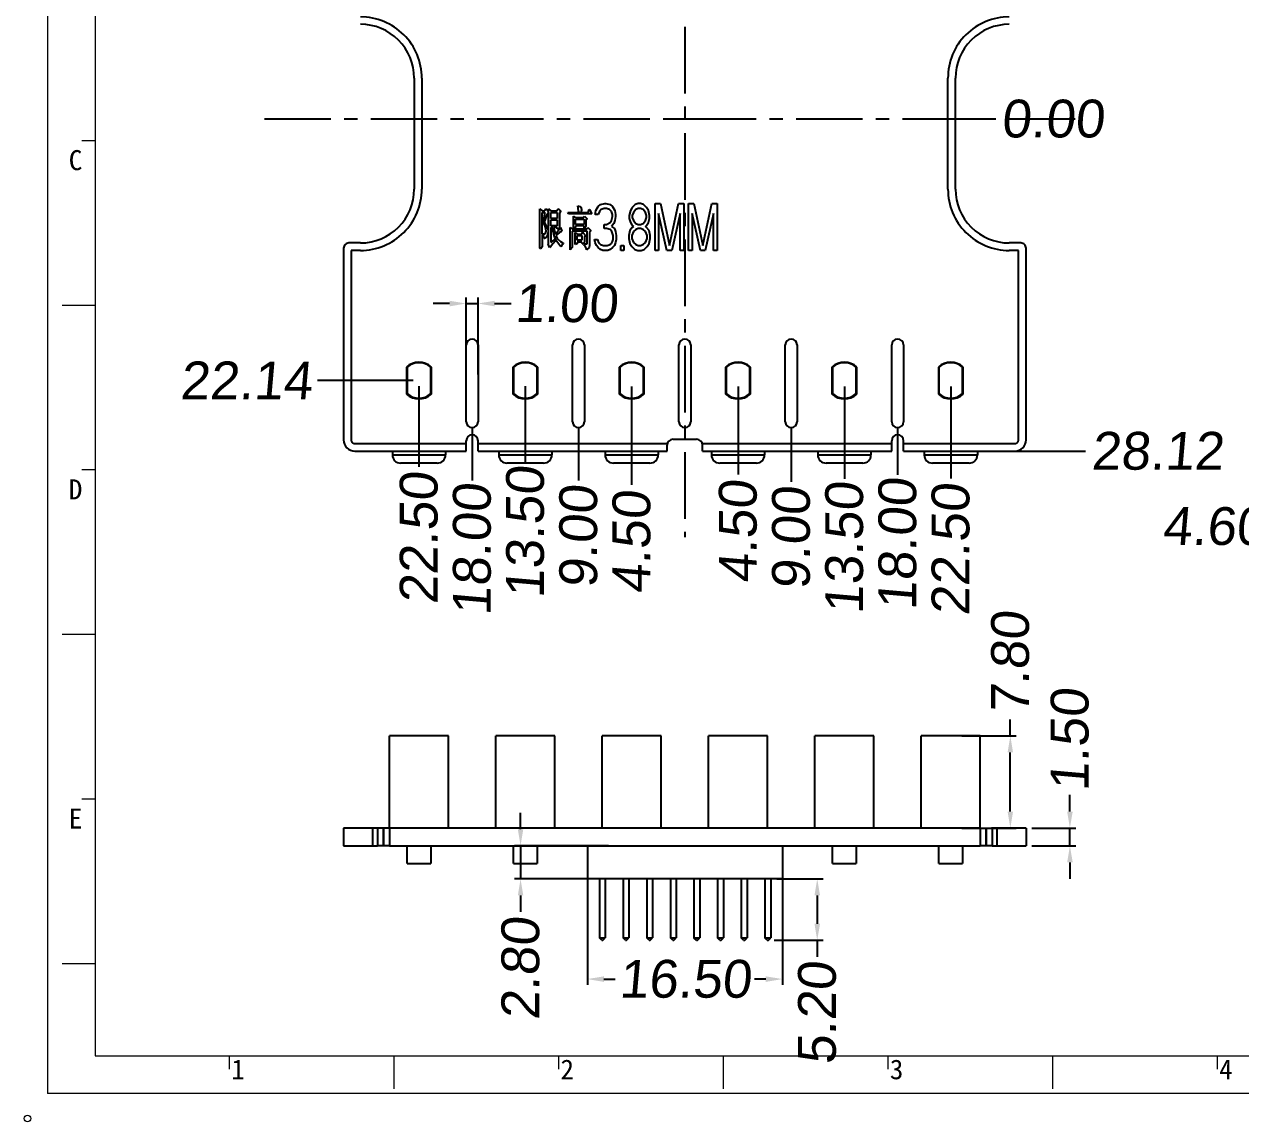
# Model space of a CAD drawing. Extents: x -144 to 4730, y -3845 to 502.
# Drawn here: x 939.2 to 1042.2, y -3283.6 to -3190.7 of the extents above; entities that cross this region are included whole.
import ezdxf

# ---------------------------------------------------------------- set-up
doc = ezdxf.new("R2010")
doc.units = 0
doc.header["$LTSCALE"] = 15
doc.header["$MEASUREMENT"] = 0
doc.linetypes.add('CENTER', pattern=[0.6, 0.375, -0.075, 0.075, -0.075])
doc.layers.get('0').update_dxf_attribs({"linetype": 'CONTINUOUS'})
doc.layers.get('Defpoints').update_dxf_attribs({"linetype": 'CONTINUOUS'})
doc.layers.add('轮廊线', color=7, linetype='CONTINUOUS', lineweight=13)
doc.styles.get("Standard").update_dxf_attribs({"font": 'txt', "width": 0.8})
doc.styles.add('标准', font='arial.ttf', dxfattribs={"oblique": 5})
doc.dimstyles.new('MSTD', dxfattribs={"dimtxt": 3.2, "dimasz": 1.4, "dimexe": 0.5, "dimexo": 0.5, "dimgap": 0.5, "dimtad": 0, "dimzin": 1, "dimdsep": 46, "dimtxsty": '标准', "dimcen": 0, "dimclrd": 5, "dimclre": 5, "dimclrt": 3, "dimadec": 1, "dimazin": 2, "dimtfac": 0.5, "dimtmove": 0, "dimatfit": 3, "dimfxl": 0, "dimlwd": -1, "dimarcsym": 0})

# ---------------------------------------------------------------- blocks, each defined once
blk = doc.blocks.new('A4h')
at = {"layer": '轮廊线', "color": 7, "lineweight": 13}
for p, q in [((-257.52, 175.72), (-257.52, 0)), ((-252.81, 172.01), (-252.81, 3.71)), ((-252.81, 94.09), (-254.11, 94.09)), ((-252.81, 77.83), (-256.06, 77.83)), ((-252.81, 61.58), (-254.11, 61.58)), ((-252.81, 45.32), (-256.06, 45.32)), ((-252.81, 29.06), (-254.11, 29.06)), ((-252.81, 12.8), (-256.06, 12.8)), ((-252.81, 3.71), (-4.81, 3.71)), ((-239.57, 3.71), (-239.57, 2.41)), ((-223.31, 3.71), (-223.31, 0.45)), ((-207.06, 3.71), (-207.06, 2.41)), ((-190.8, 3.71), (-190.8, 0.45)), ((-174.54, 3.71), (-174.54, 2.41)), ((-158.28, 3.71), (-158.28, 0.45)), ((-142.03, 3.71), (-142.03, 2.41)), ((0, 0), (-257.52, 0))]:
    blk.add_line(p, q, dxfattribs=at)
blk.add_circle((-259.47, -2.47), 0.325, dxfattribs=at)
at = {"layer": '轮廊线', "color": 7}
for s, height, p in [('C', 1.98, (-255.41, 91.19)), ('D', 1.98, (-255.41, 58.67)), ('E', 1.98, (-255.41, 26.16)), ('1', 1.95, (-239.36, 1.4)), ('2', 1.95, (-206.85, 1.4)), ('3', 1.95, (-174.33, 1.4)), ('4', 1.95, (-141.82, 1.4))]:
    blk.add_text(s, height=height, dxfattribs=at).set_placement(p)
blk = doc.blocks.new('*D8')
at = {"color": 5, "lineweight": -2}
blk.add_line((1016.67, -3198.71), (1021.45, -3198.71), dxfattribs=at)
at = {"layer": 'Defpoints', "color": 0}
for p in [(995.13, -3198.71), (1016.17, -3198.71), (1021.45, -3198.71)]:
    blk.add_point(p, dxfattribs=at)
at = {"color": 3, "insert": (1026.24, -3198.71), "char_height": 3.2, "attachment_point": 5, "style": '标准'}
blk.add_mtext('0.00', dxfattribs=at)
blk = doc.blocks.new('*D9')
at = {"color": 5, "lineweight": -2}
blk.add_line((995.13, -3170.09), (995.13, -3164.98), dxfattribs=at)
at = {"layer": 'Defpoints', "color": 0}
for p in [(995.13, -3164.98), (995.13, -3170.59), (995.13, -3198.71)]:
    blk.add_point(p, dxfattribs=at)
at = {"color": 3, "insert": (995.13, -3160.19), "char_height": 3.2, "attachment_point": 5, "rotation": 90, "style": '标准'}
blk.add_mtext('0.00', dxfattribs=at)
blk = doc.blocks.new('*D10')
at = {"color": 5, "lineweight": -2}
blk.add_line((1022.05, -3170.59), (1025.79, -3170.59), dxfattribs=at)
at = {"layer": 'Defpoints', "color": 0}
for p in [(1021.55, -3170.59), (1025.79, -3170.59), (995.13, -3198.71)]:
    blk.add_point(p, dxfattribs=at)
at = {"color": 3, "insert": (1031.85, -3170.59), "char_height": 3.2, "attachment_point": 5, "style": '标准'}
blk.add_mtext('28.12', dxfattribs=at)
blk = doc.blocks.new('*D11')
at = {"color": 5, "lineweight": -2}
blk.add_line((1022.05, -3226.83), (1029.03, -3226.83), dxfattribs=at)
at = {"layer": 'Defpoints', "color": 0}
for p in [(995.13, -3198.71), (1021.55, -3226.83), (1029.03, -3226.83)]:
    blk.add_point(p, dxfattribs=at)
at = {"color": 3, "insert": (1035.09, -3226.83), "char_height": 3.2, "attachment_point": 5, "style": '标准'}
blk.add_mtext('28.12', dxfattribs=at)
blk = doc.blocks.new('*D12')
at = {"color": 5, "lineweight": -2}
blk.add_line((1024, -3172.54), (1024, -3167.28), dxfattribs=at)
at = {"layer": 'Defpoints', "color": 0}
for p in [(1024, -3167.28), (1024, -3173.04), (995.13, -3198.71)]:
    blk.add_point(p, dxfattribs=at)
at = {"color": 3, "insert": (1024, -3161.21), "char_height": 3.2, "attachment_point": 5, "rotation": 90, "style": '标准'}
blk.add_mtext('28.87', dxfattribs=at)
blk = doc.blocks.new('*D13')
at = {"color": 5, "lineweight": -2}
blk.add_line((966.26, -3172.54), (966.26, -3167.45), dxfattribs=at)
at = {"layer": 'Defpoints', "color": 0}
for p in [(966.26, -3167.45), (966.26, -3173.04), (995.13, -3198.71)]:
    blk.add_point(p, dxfattribs=at)
at = {"color": 3, "insert": (966.26, -3161.38), "char_height": 3.2, "attachment_point": 5, "rotation": 90, "style": '标准'}
blk.add_mtext('28.87', dxfattribs=at)
blk = doc.blocks.new('*D14')
at = {"color": 5, "lineweight": -2}
blk.add_line((990.63, -3221.36), (990.63, -3229.7), dxfattribs=at)
at = {"layer": 'Defpoints', "color": 0}
for p in [(995.13, -3198.71), (990.63, -3220.86), (990.63, -3229.7)]:
    blk.add_point(p, dxfattribs=at)
at = {"color": 3, "insert": (990.63, -3234.56), "char_height": 3.2, "attachment_point": 5, "rotation": 90, "style": '标准'}
blk.add_mtext('4.50', dxfattribs=at)
blk = doc.blocks.new('*D15')
at = {"color": 5, "lineweight": -2}
blk.add_line((981.63, -3221.35), (981.63, -3227.85), dxfattribs=at)
at = {"layer": 'Defpoints', "color": 0}
for p in [(995.13, -3198.71), (981.63, -3220.85), (981.63, -3227.85)]:
    blk.add_point(p, dxfattribs=at)
at = {"color": 3, "insert": (981.63, -3233.73), "char_height": 3.2, "attachment_point": 5, "rotation": 90, "style": '标准'}
blk.add_mtext('13.50', dxfattribs=at)
blk = doc.blocks.new('*D16')
at = {"color": 5, "lineweight": -2}
blk.add_line((972.63, -3221.35), (972.63, -3228.16), dxfattribs=at)
at = {"layer": 'Defpoints', "color": 0}
for p in [(995.13, -3198.71), (972.63, -3220.85), (972.63, -3228.16)]:
    blk.add_point(p, dxfattribs=at)
at = {"color": 3, "insert": (972.63, -3234.23), "char_height": 3.2, "attachment_point": 5, "rotation": 90, "style": '标准'}
blk.add_mtext('22.50', dxfattribs=at)
blk = doc.blocks.new('*D17')
at = {"color": 5, "lineweight": -2}
blk.add_line((999.63, -3221.36), (999.63, -3228.81), dxfattribs=at)
at = {"layer": 'Defpoints', "color": 0}
for p in [(995.13, -3198.71), (999.63, -3220.86), (999.63, -3228.81)]:
    blk.add_point(p, dxfattribs=at)
at = {"color": 3, "insert": (999.63, -3233.67), "char_height": 3.2, "attachment_point": 5, "rotation": 90, "style": '标准'}
blk.add_mtext('4.50', dxfattribs=at)
blk = doc.blocks.new('*D18')
at = {"color": 5, "lineweight": -2}
blk.add_line((1008.63, -3221.36), (1008.63, -3229.18), dxfattribs=at)
at = {"layer": 'Defpoints', "color": 0}
for p in [(995.13, -3198.71), (1008.63, -3220.86), (1008.63, -3229.18)]:
    blk.add_point(p, dxfattribs=at)
at = {"color": 3, "insert": (1008.63, -3235.07), "char_height": 3.2, "attachment_point": 5, "rotation": 90, "style": '标准'}
blk.add_mtext('13.50', dxfattribs=at)
blk = doc.blocks.new('*D19')
at = {"color": 5, "lineweight": -2}
blk.add_line((1017.63, -3221.36), (1017.63, -3229.14), dxfattribs=at)
at = {"layer": 'Defpoints', "color": 0}
for p in [(995.13, -3198.71), (1017.63, -3220.86), (1017.63, -3229.14)]:
    blk.add_point(p, dxfattribs=at)
at = {"color": 3, "insert": (1017.63, -3235.2), "char_height": 3.2, "attachment_point": 5, "rotation": 90, "style": '标准'}
blk.add_mtext('22.50', dxfattribs=at)
blk = doc.blocks.new('*D20')
at = {"color": 5, "lineweight": -2}
blk.add_line((972.13, -3220.85), (964.05, -3220.85), dxfattribs=at)
at = {"layer": 'Defpoints', "color": 0}
for p in [(995.13, -3198.71), (964.05, -3220.85), (972.63, -3220.85)]:
    blk.add_point(p, dxfattribs=at)
at = {"color": 3, "insert": (957.99, -3220.85), "char_height": 3.2, "attachment_point": 5, "style": '标准'}
blk.add_mtext('22.14', dxfattribs=at)
blk = doc.blocks.new('*D21')
at = {"color": 5, "lineweight": -2}
for p, q in [((976.63, -3220.35), (976.63, -3213.84)), ((977.63, -3220.35), (977.63, -3213.84))]:
    blk.add_line(p, q, dxfattribs=at)
at = {"color": 5}
for p, q in [((975.23, -3214.34), (973.83, -3214.34)), ((976.63, -3214.34), (977.63, -3214.34)), ((979.03, -3214.34), (980.43, -3214.34))]:
    blk.add_line(p, q, dxfattribs=at)
for points in [[(975.23, -3214.11), (975.23, -3214.58), (976.63, -3214.34)], [(979.03, -3214.11), (979.03, -3214.58), (977.63, -3214.34)]]:
    blk.add_solid(points, dxfattribs=at)
at = {"layer": 'Defpoints', "color": 0}
for p in [(977.63, -3214.34), (976.63, -3220.85), (977.63, -3220.85)]:
    blk.add_point(p, dxfattribs=at)
at = {"color": 3, "insert": (985.07, -3214.34), "char_height": 3.2, "attachment_point": 5, "style": '标准'}
blk.add_mtext('1.00', dxfattribs=at)
blk = doc.blocks.new('*D22')
at = {"color": 5, "lineweight": -2}
blk.add_line((986.13, -3224.85), (986.13, -3229.31), dxfattribs=at)
at = {"layer": 'Defpoints', "color": 0}
for p in [(995.13, -3198.71), (986.13, -3224.35), (986.13, -3229.31)]:
    blk.add_point(p, dxfattribs=at)
at = {"color": 3, "insert": (986.13, -3234.1), "char_height": 3.2, "attachment_point": 5, "rotation": 90, "style": '标准'}
blk.add_mtext('9.00', dxfattribs=at)
blk = doc.blocks.new('*D23')
at = {"color": 5, "lineweight": -2}
blk.add_line((977.13, -3224.85), (977.13, -3229.31), dxfattribs=at)
at = {"layer": 'Defpoints', "color": 0}
for p in [(995.13, -3198.71), (977.13, -3224.35), (977.13, -3229.31)]:
    blk.add_point(p, dxfattribs=at)
at = {"color": 3, "insert": (977.13, -3235.2), "char_height": 3.2, "attachment_point": 5, "rotation": 90, "style": '标准'}
blk.add_mtext('18.00', dxfattribs=at)
blk = doc.blocks.new('*D24')
at = {"color": 5, "lineweight": -2}
blk.add_line((1004.13, -3224.85), (1004.13, -3229.43), dxfattribs=at)
at = {"layer": 'Defpoints', "color": 0}
for p in [(995.13, -3198.71), (1004.13, -3224.35), (1004.13, -3229.43)]:
    blk.add_point(p, dxfattribs=at)
at = {"color": 3, "insert": (1004.13, -3234.22), "char_height": 3.2, "attachment_point": 5, "rotation": 90, "style": '标准'}
blk.add_mtext('9.00', dxfattribs=at)
blk = doc.blocks.new('*D25')
at = {"color": 5, "lineweight": -2}
blk.add_line((1013.13, -3224.85), (1013.13, -3228.85), dxfattribs=at)
at = {"layer": 'Defpoints', "color": 0}
for p in [(995.13, -3198.71), (1013.13, -3224.35), (1013.13, -3228.85)]:
    blk.add_point(p, dxfattribs=at)
at = {"color": 3, "insert": (1013.13, -3234.73), "char_height": 3.2, "attachment_point": 5, "rotation": 90, "style": '标准'}
blk.add_mtext('18.00', dxfattribs=at)
blk = doc.blocks.new('*D26')
at = {"color": 5}
for p, q in [((1027.71, -3257.34), (1027.71, -3255.94)), ((1027.71, -3260.24), (1027.71, -3258.74)), ((1027.71, -3261.64), (1027.71, -3263.04))]:
    blk.add_line(p, q, dxfattribs=at)
at = {"color": 5, "lineweight": -2}
for p, q in [((1024.5, -3258.74), (1028.21, -3258.74)), ((1024.5, -3260.24), (1028.21, -3260.24))]:
    blk.add_line(p, q, dxfattribs=at)
at = {"color": 5}
for points in [[(1027.48, -3257.34), (1027.95, -3257.34), (1027.71, -3258.74)], [(1027.48, -3261.64), (1027.95, -3261.64), (1027.71, -3260.24)]]:
    blk.add_solid(points, dxfattribs=at)
at = {"layer": 'Defpoints', "color": 0}
for p in [(1024, -3258.74), (1027.71, -3258.74), (1024, -3260.24)]:
    blk.add_point(p, dxfattribs=at)
at = {"color": 3, "insert": (1027.71, -3251.3), "char_height": 3.2, "attachment_point": 5, "rotation": 90, "style": '标准'}
blk.add_mtext('1.50', dxfattribs=at)
blk = doc.blocks.new('*D27')
at = {"color": 5}
for p, q in [((1022.67, -3250.94), (1022.67, -3249.54)), ((1022.67, -3257.34), (1022.67, -3252.34))]:
    blk.add_line(p, q, dxfattribs=at)
at = {"color": 5, "lineweight": -2}
for p, q in [((1018.57, -3250.94), (1023.17, -3250.94)), ((1018.57, -3258.74), (1023.17, -3258.74))]:
    blk.add_line(p, q, dxfattribs=at)
at = {"color": 5}
for points in [[(1022.44, -3252.34), (1022.9, -3252.34), (1022.67, -3250.94)], [(1022.44, -3257.34), (1022.9, -3257.34), (1022.67, -3258.74)]]:
    blk.add_solid(points, dxfattribs=at)
at = {"layer": 'Defpoints', "color": 0}
for p in [(1018.07, -3250.94), (1022.67, -3250.94), (1018.07, -3258.74)]:
    blk.add_point(p, dxfattribs=at)
at = {"color": 3, "insert": (1022.67, -3244.76), "char_height": 3.2, "attachment_point": 5, "rotation": 90, "style": '标准'}
blk.add_mtext('7.80', dxfattribs=at)
blk = doc.blocks.new('*D28')
at = {"color": 5}
for p, q in [((981.23, -3258.84), (981.23, -3257.44)), ((981.23, -3260.24), (981.23, -3263.04)), ((981.23, -3264.44), (981.23, -3265.84))]:
    blk.add_line(p, q, dxfattribs=at)
at = {"color": 5, "lineweight": -2}
for p, q in [((988.66, -3260.24), (980.73, -3260.24)), ((988.66, -3263.04), (980.73, -3263.04))]:
    blk.add_line(p, q, dxfattribs=at)
at = {"color": 5}
for points in [[(981, -3258.84), (981.46, -3258.84), (981.23, -3260.24)], [(981, -3264.44), (981.46, -3264.44), (981.23, -3263.04)]]:
    blk.add_solid(points, dxfattribs=at)
at = {"layer": 'Defpoints', "color": 0}
for p in [(989.16, -3260.24), (981.23, -3263.04), (989.16, -3263.04)]:
    blk.add_point(p, dxfattribs=at)
at = {"color": 3, "insert": (981.23, -3270.66), "char_height": 3.2, "attachment_point": 5, "rotation": 90, "style": '标准'}
blk.add_mtext('2.80', dxfattribs=at)
blk = doc.blocks.new('*D29')
at = {"color": 5, "lineweight": -2}
for p, q in [((986.88, -3262.84), (986.88, -3272.02)), ((1003.38, -3262.84), (1003.38, -3272.02))]:
    blk.add_line(p, q, dxfattribs=at)
at = {"color": 5}
for p, q in [((988.28, -3271.52), (989.24, -3271.52)), ((1001.98, -3271.52), (1001.02, -3271.52))]:
    blk.add_line(p, q, dxfattribs=at)
for points in [[(988.28, -3271.29), (988.28, -3271.76), (986.88, -3271.52)], [(1001.98, -3271.29), (1001.98, -3271.76), (1003.38, -3271.52)]]:
    blk.add_solid(points, dxfattribs=at)
at = {"layer": 'Defpoints', "color": 0}
for p in [(986.88, -3262.34), (1003.38, -3262.34), (1003.38, -3271.52)]:
    blk.add_point(p, dxfattribs=at)
at = {"color": 3, "insert": (995.13, -3271.52), "char_height": 3.2, "attachment_point": 5, "style": '标准'}
blk.add_mtext('16.50', dxfattribs=at)
blk = doc.blocks.new('*D30')
at = {"color": 5, "lineweight": -2}
for p, q in [((1002.9, -3263.04), (1006.83, -3263.04)), ((1002.7, -3268.24), (1006.83, -3268.24))]:
    blk.add_line(p, q, dxfattribs=at)
at = {"color": 5}
for p, q in [((1006.33, -3264.44), (1006.33, -3266.84)), ((1006.33, -3268.24), (1006.33, -3269.64))]:
    blk.add_line(p, q, dxfattribs=at)
for points in [[(1006.1, -3264.44), (1006.57, -3264.44), (1006.33, -3263.04)], [(1006.1, -3266.84), (1006.57, -3266.84), (1006.33, -3268.24)]]:
    blk.add_solid(points, dxfattribs=at)
at = {"layer": 'Defpoints', "color": 0}
for p in [(1002.4, -3263.04), (1002.2, -3268.24), (1006.33, -3268.24)]:
    blk.add_point(p, dxfattribs=at)
at = {"color": 3, "insert": (1006.33, -3274.43), "char_height": 3.2, "attachment_point": 5, "rotation": 90, "style": '标准'}
blk.add_mtext('5.20', dxfattribs=at)
blk = doc.blocks.new('*D31')
at = {"color": 5, "lineweight": -2}
for p, q in [((1050.73, -3225.87), (1050.73, -3233.7)), ((1046.13, -3228.35), (1046.13, -3233.7))]:
    blk.add_line(p, q, dxfattribs=at)
at = {"color": 5}
for p, q in [((1046.13, -3233.2), (1044.73, -3233.2)), ((1049.33, -3233.2), (1047.53, -3233.2))]:
    blk.add_line(p, q, dxfattribs=at)
for points in [[(1047.53, -3232.96), (1047.53, -3233.43), (1046.13, -3233.2)], [(1049.33, -3232.96), (1049.33, -3233.43), (1050.73, -3233.2)]]:
    blk.add_solid(points, dxfattribs=at)
at = {"layer": 'Defpoints', "color": 0}
for p in [(1050.73, -3225.37), (1046.13, -3227.85), (1046.13, -3233.2)]:
    blk.add_point(p, dxfattribs=at)
at = {"color": 3, "insert": (1039.87, -3233.2), "char_height": 3.2, "attachment_point": 5, "style": '标准'}
blk.add_mtext('4.60', dxfattribs=at)

msp = doc.modelspace()

# ---------------------------------------------------------------- linework, layer by layer
at = {"color": 1, "linetype": 'CENTER'}
for p, q in [((995.13, -3163.929), (995.13, -3234.131)), ((959.55, -3198.713), (1028.156, -3198.713))]:
    msp.add_line(p, q, dxfattribs=at)
at = {"color": 7, "linetype": 'Continuous'}
for p, q in [((972.234, -3195.259), (972.234, -3204.667)), ((1018.027, -3204.667), (1018.027, -3195.259)), ((966.261, -3209.666), (966.261, -3225.884)), ((967.684, -3209.216), (966.711, -3209.216)), ((1023.55, -3209.216), (1022.576, -3209.216)), ((1024, -3225.884), (1024, -3209.666)), ((976.63, -3224.349), (976.63, -3217.849)), ((977.63, -3217.849), (977.63, -3224.349)), ((985.63, -3224.349), (985.63, -3217.849)), ((986.63, -3217.849), (986.63, -3224.349)), ((994.63, -3224.349), (994.63, -3217.849)), ((995.63, -3217.849), (995.63, -3224.349)), ((1003.63, -3224.349), (1003.63, -3217.849)), ((1004.63, -3217.849), (1004.63, -3224.349)), ((1012.63, -3224.349), (1012.63, -3217.849)), ((1013.63, -3217.849), (1013.63, -3224.349)), ((971.58, -3219.723), (971.58, -3222.003)), ((971.632, -3219.729), (971.632, -3221.969)), ((973.63, -3221.969), (973.63, -3219.729)), ((973.68, -3222.003), (973.68, -3219.723)), ((980.58, -3219.723), (980.58, -3222.003)), ((980.632, -3219.729), (980.632, -3221.969)), ((982.63, -3221.969), (982.63, -3219.729)), ((982.68, -3222.003), (982.68, -3219.723)), ((989.58, -3219.723), (989.58, -3222.003)), ((989.632, -3219.729), (989.632, -3221.969)), ((991.63, -3221.969), (991.63, -3219.729)), ((991.68, -3222.003), (991.68, -3219.723)), ((998.58, -3219.723), (998.58, -3222.003)), ((998.632, -3219.729), (998.632, -3221.969)), ((1000.63, -3221.969), (1000.63, -3219.729)), ((1000.68, -3222.003), (1000.68, -3219.723)), ((1007.58, -3219.723), (1007.58, -3222.003)), ((1007.632, -3219.729), (1007.632, -3221.969)), ((1009.63, -3221.969), (1009.63, -3219.729)), ((1009.68, -3222.003), (1009.68, -3219.723)), ((1016.58, -3219.723), (1016.58, -3222.003)), ((1016.632, -3219.729), (1016.632, -3221.969)), ((1018.63, -3221.969), (1018.63, -3219.729)), ((1018.68, -3222.003), (1018.68, -3219.723)), ((976.63, -3226.833), (976.63, -3225.95)), ((977.63, -3226.833), (977.63, -3225.95)), ((1012.63, -3226.833), (1012.63, -3225.95)), ((1013.63, -3226.833), (1013.63, -3225.95)), ((967.21, -3226.833), (976.63, -3226.833)), ((970.381, -3226.833), (970.381, -3227.149)), ((970.381, -3227.149), (974.881, -3227.149)), ((974.881, -3226.833), (974.881, -3227.149)), ((977.63, -3226.833), (993.629, -3226.833)), ((979.381, -3226.833), (979.381, -3227.149)), ((979.381, -3227.149), (983.881, -3227.149)), ((983.881, -3226.833), (983.881, -3227.149)), ((988.381, -3226.833), (988.381, -3227.149)), ((988.381, -3227.149), (992.881, -3227.149)), ((992.881, -3226.833), (992.881, -3227.149)), ((996.629, -3226.833), (1012.63, -3226.833)), ((997.381, -3226.833), (997.381, -3227.149)), ((997.381, -3227.149), (1001.881, -3227.149)), ((1001.881, -3226.833), (1001.881, -3227.149)), ((1006.381, -3226.833), (1006.381, -3227.149)), ((1006.381, -3227.149), (1010.881, -3227.149)), ((1010.881, -3226.833), (1010.881, -3227.149)), ((1013.63, -3226.833), (1023.05, -3226.833)), ((1015.381, -3226.833), (1015.381, -3227.149)), ((1015.381, -3227.149), (1019.881, -3227.149)), ((1019.881, -3226.833), (1019.881, -3227.149)), ((974.181, -3227.849), (971.081, -3227.849)), ((983.181, -3227.849), (980.081, -3227.849)), ((992.181, -3227.849), (989.081, -3227.849)), ((1001.181, -3227.849), (998.081, -3227.849)), ((1010.181, -3227.849), (1007.081, -3227.849)), ((1019.181, -3227.849), (1016.081, -3227.849)), ((970.131, -3258.74), (970.131, -3250.94)), ((975.131, -3250.94), (970.131, -3250.94)), ((975.131, -3258.74), (975.131, -3250.94)), ((979.131, -3258.74), (979.131, -3250.94)), ((984.131, -3250.94), (979.131, -3250.94)), ((984.131, -3258.74), (984.131, -3250.94)), ((988.131, -3258.74), (988.131, -3250.94)), ((993.131, -3250.94), (988.131, -3250.94)), ((993.131, -3258.74), (993.131, -3250.94)), ((997.131, -3258.74), (997.131, -3250.94)), ((1002.131, -3250.94), (997.131, -3250.94)), ((1002.131, -3258.74), (1002.131, -3250.94)), ((1011.131, -3250.94), (1006.131, -3250.94)), ((1006.131, -3258.74), (1006.131, -3250.94)), ((1011.131, -3258.74), (1011.131, -3250.94)), ((1020.131, -3250.94), (1015.131, -3250.94)), ((1015.131, -3258.74), (1015.131, -3250.94)), ((1020.131, -3258.74), (1020.131, -3250.94)), ((966.261, -3258.74), (966.261, -3260.24)), ((969.183, -3258.74), (966.261, -3258.74)), ((968.71, -3258.74), (968.71, -3260.24)), ((969.122, -3258.74), (969.122, -3260.24)), ((969.622, -3258.74), (969.622, -3260.24)), ((969.638, -3260.24), (969.638, -3258.74)), ((1020.183, -3258.74), (970.078, -3258.74)), ((970.138, -3258.74), (970.138, -3260.24)), ((1020.122, -3258.74), (1020.122, -3260.24)), ((1020.622, -3258.74), (1020.622, -3260.24)), ((1020.638, -3260.24), (1020.638, -3258.74)), ((1024, -3258.74), (1021.078, -3258.74)), ((1021.138, -3258.74), (1021.138, -3260.24)), ((1021.551, -3260.24), (1021.551, -3258.74)), ((1024, -3258.74), (1024, -3260.24)), ((966.261, -3260.24), (969.122, -3260.24)), ((970.138, -3260.24), (1020.122, -3260.24)), ((971.632, -3261.74), (971.632, -3260.24)), ((973.63, -3260.24), (973.63, -3261.74)), ((980.632, -3261.74), (980.632, -3260.24)), ((982.63, -3260.24), (982.63, -3261.74)), ((986.88, -3260.24), (986.88, -3263.04)), ((1003.38, -3260.24), (1003.38, -3263.04)), ((1007.632, -3261.74), (1007.632, -3260.24)), ((1009.63, -3260.24), (1009.63, -3261.74)), ((1016.632, -3261.74), (1016.632, -3260.24)), ((1018.63, -3260.24), (1018.63, -3261.74)), ((1021.138, -3260.24), (1024, -3260.24)), ((971.632, -3261.74), (973.63, -3261.74)), ((980.632, -3261.74), (982.63, -3261.74)), ((1007.632, -3261.74), (1009.63, -3261.74)), ((1016.632, -3261.74), (1018.63, -3261.74)), ((1003.38, -3263.04), (986.88, -3263.04)), ((987.902, -3263.04), (987.902, -3268.04)), ((988.402, -3263.04), (988.402, -3268.04)), ((989.902, -3263.04), (989.902, -3268.04)), ((990.402, -3263.04), (990.402, -3268.04)), ((991.902, -3263.04), (991.902, -3268.04)), ((992.402, -3263.04), (992.402, -3268.04)), ((993.902, -3263.04), (993.902, -3268.04)), ((994.402, -3263.04), (994.402, -3268.04)), ((995.902, -3263.04), (995.902, -3268.04)), ((996.402, -3263.04), (996.402, -3268.04)), ((997.902, -3263.04), (997.902, -3268.04)), ((998.402, -3263.04), (998.402, -3268.04)), ((999.902, -3263.04), (999.902, -3268.04)), ((1000.402, -3263.04), (1000.402, -3268.04)), ((1001.902, -3263.04), (1001.902, -3268.04)), ((1002.402, -3263.04), (1002.402, -3268.04)), ((987.902, -3268.04), (988.402, -3268.04)), ((988.102, -3268.24), (987.902, -3268.04)), ((988.102, -3268.24), (988.202, -3268.24)), ((988.202, -3268.24), (988.402, -3268.04)), ((989.902, -3268.04), (990.402, -3268.04)), ((990.102, -3268.24), (989.902, -3268.04)), ((990.102, -3268.24), (990.202, -3268.24)), ((990.202, -3268.24), (990.402, -3268.04)), ((991.902, -3268.04), (992.402, -3268.04)), ((992.102, -3268.24), (991.902, -3268.04)), ((992.102, -3268.24), (992.202, -3268.24)), ((992.202, -3268.24), (992.402, -3268.04)), ((993.902, -3268.04), (994.402, -3268.04)), ((994.102, -3268.24), (993.902, -3268.04)), ((994.102, -3268.24), (994.202, -3268.24)), ((994.202, -3268.24), (994.402, -3268.04)), ((995.902, -3268.04), (996.402, -3268.04)), ((996.102, -3268.24), (995.902, -3268.04)), ((996.102, -3268.24), (996.202, -3268.24)), ((996.202, -3268.24), (996.402, -3268.04)), ((997.902, -3268.04), (998.402, -3268.04)), ((998.102, -3268.24), (997.902, -3268.04)), ((998.102, -3268.24), (998.202, -3268.24)), ((998.202, -3268.24), (998.402, -3268.04)), ((999.902, -3268.04), (1000.402, -3268.04)), ((1000.102, -3268.24), (999.902, -3268.04)), ((1000.102, -3268.24), (1000.202, -3268.24)), ((1000.202, -3268.24), (1000.402, -3268.04)), ((1001.902, -3268.04), (1002.402, -3268.04)), ((1002.102, -3268.24), (1001.902, -3268.04)), ((1002.102, -3268.24), (1002.202, -3268.24)), ((1002.202, -3268.24), (1002.402, -3268.04))]:
    msp.add_line(p, q, dxfattribs=at)
at = {"color": 4, "linetype": 'Continuous'}
for p, q in [((972.868, -3195.259), (972.868, -3204.667)), ((1017.392, -3204.667), (1017.392, -3195.259)), ((988.001, -3205.956), (988.355, -3205.871)), ((988.355, -3205.871), (988.456, -3205.871)), ((988.456, -3205.871), (988.81, -3205.956)), ((991.189, -3205.871), (990.936, -3205.956)), ((991.391, -3205.871), (991.189, -3205.871)), ((991.644, -3205.956), (991.391, -3205.871)), ((992.606, -3205.871), (993.061, -3205.871)), ((992.606, -3209.851), (992.606, -3205.871)), ((993.061, -3205.871), (993.82, -3209.428)), ((993.82, -3209.428), (994.579, -3205.871)), ((994.579, -3205.871), (995.035, -3205.871)), ((995.035, -3205.871), (995.035, -3209.851)), ((995.439, -3205.871), (995.895, -3205.871)), ((995.439, -3209.851), (995.439, -3205.871)), ((995.895, -3205.871), (996.654, -3209.428)), ((996.654, -3209.428), (997.413, -3205.871)), ((997.413, -3205.871), (997.868, -3205.871)), ((997.868, -3205.871), (997.868, -3209.851)), ((982.868, -3209.661), (982.868, -3206.313)), ((982.868, -3206.313), (983.061, -3206.503)), ((983.061, -3206.503), (983.292, -3206.503)), ((983.061, -3208.461), (983.061, -3206.629)), ((983.061, -3206.629), (983.292, -3206.629)), ((983.292, -3206.629), (983.138, -3207.45)), ((983.485, -3206.755), (983.215, -3207.45)), ((983.292, -3206.503), (983.369, -3206.313)), ((983.369, -3206.313), (983.408, -3206.313)), ((983.408, -3206.313), (983.601, -3206.566)), ((983.601, -3206.629), (983.485, -3206.755)), ((983.601, -3206.313), (983.794, -3206.503)), ((983.601, -3209.282), (983.601, -3206.313)), ((983.794, -3206.503), (984.333, -3206.503)), ((983.794, -3207.134), (983.794, -3206.629)), ((983.794, -3206.629), (984.333, -3206.629)), ((984.333, -3206.503), (984.41, -3206.313)), ((984.333, -3206.629), (984.333, -3207.134)), ((984.41, -3206.313), (984.449, -3206.313)), ((984.449, -3206.313), (984.603, -3206.503)), ((984.603, -3206.566), (984.526, -3206.692)), ((984.526, -3206.692), (984.526, -3207.893)), ((984.603, -3206.503), (984.603, -3206.566)), ((985.297, -3206.755), (985.22, -3206.629)), ((985.22, -3206.629), (986.955, -3206.629)), ((987.263, -3206.755), (985.297, -3206.755)), ((985.721, -3206.945), (985.914, -3207.071)), ((985.721, -3207.956), (985.721, -3206.945)), ((986.068, -3206.124), (986.068, -3206.061)), ((986.068, -3206.061), (986.261, -3206.124)), ((986.107, -3206.25), (986.068, -3206.124)), ((986.145, -3206.566), (986.107, -3206.25)), ((986.184, -3206.629), (986.145, -3206.566)), ((986.261, -3206.124), (986.338, -3206.187)), ((986.338, -3206.187), (986.377, -3206.376)), ((986.377, -3206.44), (986.338, -3206.629)), ((986.377, -3206.376), (986.377, -3206.44)), ((986.569, -3207.071), (986.647, -3206.945)), ((986.647, -3206.945), (986.839, -3207.134)), ((986.955, -3206.629), (987.032, -3206.376)), ((987.032, -3206.376), (987.071, -3206.376)), ((987.071, -3206.376), (987.263, -3206.755)), ((987.545, -3206.802), (987.596, -3206.464)), ((987.798, -3206.802), (987.545, -3206.802)), ((987.596, -3206.464), (987.798, -3206.125)), ((987.798, -3206.125), (988.001, -3205.956)), ((987.9, -3206.548), (987.798, -3206.802)), ((988.051, -3206.379), (987.9, -3206.548)), ((988.304, -3206.294), (988.051, -3206.379)), ((988.507, -3206.294), (988.304, -3206.294)), ((988.76, -3206.379), (988.507, -3206.294)), ((988.912, -3206.548), (988.76, -3206.379)), ((988.81, -3205.956), (989.013, -3206.125)), ((989.013, -3206.802), (988.912, -3206.548)), ((989.013, -3206.125), (989.215, -3206.464)), ((989.013, -3206.972), (989.013, -3206.802)), ((989.215, -3206.464), (989.266, -3206.802)), ((989.266, -3206.802), (989.266, -3206.972)), ((990.531, -3206.464), (990.43, -3206.887)), ((990.43, -3206.887), (990.43, -3207.141)), ((990.683, -3206.21), (990.531, -3206.464)), ((990.936, -3205.956), (990.683, -3206.21)), ((990.784, -3206.633), (990.683, -3206.887)), ((990.683, -3206.887), (990.683, -3207.057)), ((990.986, -3206.379), (990.784, -3206.633)), ((991.189, -3206.294), (990.986, -3206.379)), ((991.391, -3206.294), (991.189, -3206.294)), ((991.594, -3206.379), (991.391, -3206.294)), ((991.796, -3206.633), (991.594, -3206.379)), ((991.897, -3206.21), (991.644, -3205.956)), ((991.897, -3206.887), (991.796, -3206.633)), ((992.049, -3206.464), (991.897, -3206.21)), ((991.897, -3207.057), (991.897, -3206.887)), ((992.15, -3206.887), (992.049, -3206.464)), ((992.15, -3207.141), (992.15, -3206.887)), ((993.618, -3209.851), (992.909, -3206.718)), ((992.909, -3206.718), (992.909, -3209.851)), ((994.731, -3206.718), (994.023, -3209.851)), ((994.731, -3209.851), (994.731, -3206.718)), ((996.451, -3209.851), (995.743, -3206.718)), ((995.743, -3206.718), (995.743, -3209.851)), ((997.565, -3206.718), (996.856, -3209.851)), ((997.565, -3209.851), (997.565, -3206.718)), ((983.138, -3207.45), (983.138, -3207.514)), ((983.138, -3207.514), (983.292, -3207.766)), ((983.215, -3207.45), (983.408, -3207.766)), ((983.292, -3207.766), (983.331, -3208.019)), ((983.408, -3207.766), (983.524, -3208.019)), ((984.333, -3207.134), (983.794, -3207.134)), ((983.794, -3207.766), (983.794, -3207.261)), ((983.794, -3207.261), (984.333, -3207.261)), ((984.333, -3207.766), (983.794, -3207.766)), ((983.794, -3207.893), (983.794, -3209.156)), ((983.948, -3207.893), (983.794, -3207.893)), ((983.986, -3208.208), (983.948, -3207.893)), ((984.025, -3207.893), (984.102, -3208.208)), ((984.333, -3207.893), (984.025, -3207.893)), ((984.333, -3207.261), (984.333, -3207.766)), ((984.333, -3208.019), (984.333, -3207.893)), ((984.526, -3207.893), (984.372, -3208.019)), ((984.526, -3208.019), (984.565, -3207.893)), ((984.565, -3207.893), (984.603, -3207.893)), ((984.603, -3207.893), (984.719, -3208.208)), ((985.413, -3207.893), (985.606, -3208.019)), ((985.413, -3209.788), (985.413, -3207.893)), ((985.876, -3207.893), (985.721, -3207.956)), ((985.876, -3207.64), (985.876, -3207.198)), ((985.876, -3207.198), (986.608, -3207.198)), ((986.608, -3207.64), (985.876, -3207.64)), ((985.876, -3207.766), (985.876, -3207.893)), ((986.608, -3207.766), (985.876, -3207.766)), ((985.914, -3207.071), (986.569, -3207.071)), ((986.608, -3207.198), (986.608, -3207.64)), ((986.608, -3207.893), (986.608, -3207.766)), ((986.647, -3207.956), (986.608, -3207.893)), ((986.762, -3207.829), (986.647, -3207.956)), ((986.839, -3207.198), (986.762, -3207.324)), ((986.762, -3207.324), (986.762, -3207.829)), ((986.839, -3207.134), (986.839, -3207.198)), ((986.839, -3208.019), (986.916, -3207.893)), ((986.916, -3207.893), (987.148, -3208.145)), ((988.304, -3207.649), (988.507, -3207.649)), ((988.304, -3207.988), (988.304, -3207.649)), ((988.507, -3207.649), (988.81, -3207.48)), ((988.81, -3207.48), (988.912, -3207.311)), ((988.912, -3207.311), (989.013, -3206.972)), ((989.114, -3207.565), (988.912, -3207.819)), ((988.912, -3207.819), (989.165, -3207.988)), ((989.215, -3207.311), (989.114, -3207.565)), ((989.266, -3206.972), (989.215, -3207.311)), ((990.43, -3207.141), (990.531, -3207.48)), ((990.683, -3207.903), (990.48, -3208.157)), ((990.531, -3207.48), (990.683, -3207.734)), ((990.683, -3207.057), (990.784, -3207.311)), ((990.683, -3207.734), (990.784, -3207.819)), ((990.784, -3207.819), (990.683, -3207.903)), ((990.784, -3207.311), (990.986, -3207.565)), ((990.986, -3207.565), (991.189, -3207.649)), ((991.189, -3207.649), (991.391, -3207.649)), ((991.391, -3207.649), (991.594, -3207.565)), ((991.594, -3207.565), (991.796, -3207.311)), ((991.796, -3207.311), (991.897, -3207.057)), ((991.796, -3207.819), (991.897, -3207.734)), ((991.897, -3207.903), (991.796, -3207.819)), ((991.897, -3207.734), (992.049, -3207.48)), ((992.1, -3208.157), (991.897, -3207.903)), ((992.049, -3207.48), (992.15, -3207.141)), ((983.292, -3208.461), (983.061, -3208.461)), ((983.061, -3208.524), (983.061, -3209.535)), ((983.138, -3208.587), (983.061, -3208.524)), ((983.215, -3208.714), (983.138, -3208.587)), ((983.215, -3208.84), (983.215, -3208.714)), ((983.254, -3208.84), (983.215, -3208.84)), ((983.369, -3208.777), (983.254, -3208.84)), ((983.369, -3208.208), (983.292, -3208.461)), ((983.331, -3208.019), (983.369, -3208.208)), ((983.485, -3208.651), (983.369, -3208.777)), ((983.524, -3208.398), (983.485, -3208.651)), ((983.524, -3208.019), (983.562, -3208.208)), ((983.562, -3208.208), (983.524, -3208.398)), ((983.794, -3209.156), (984.179, -3208.903)), ((984.102, -3208.714), (983.986, -3208.208)), ((984.102, -3208.208), (984.179, -3208.461)), ((984.295, -3209.093), (984.102, -3208.714)), ((984.179, -3208.461), (984.526, -3208.019)), ((984.179, -3208.903), (984.179, -3209.03)), ((984.526, -3208.335), (984.218, -3208.587)), ((984.218, -3208.587), (984.333, -3208.84)), ((984.372, -3208.019), (984.333, -3208.019)), ((984.333, -3208.84), (984.603, -3209.093)), ((984.642, -3208.272), (984.526, -3208.335)), ((984.719, -3208.208), (984.642, -3208.272)), ((985.606, -3208.019), (986.839, -3208.019)), ((985.606, -3208.208), (985.606, -3209.598)), ((986.878, -3208.208), (985.606, -3208.208)), ((985.837, -3208.335), (986.03, -3208.461)), ((985.837, -3209.282), (985.837, -3208.335)), ((986.03, -3208.461), (986.415, -3208.461)), ((986.03, -3208.967), (986.03, -3208.587)), ((986.03, -3208.587), (986.415, -3208.587)), ((986.415, -3208.967), (986.03, -3208.967)), ((986.415, -3208.461), (986.492, -3208.272)), ((986.415, -3208.587), (986.415, -3208.967)), ((986.492, -3208.272), (986.492, -3208.335)), ((986.492, -3208.335), (986.724, -3208.587)), ((986.685, -3208.587), (986.647, -3208.714)), ((986.647, -3208.714), (986.647, -3209.156)), ((986.724, -3208.587), (986.685, -3208.587)), ((986.878, -3209.282), (986.878, -3208.208)), ((987.148, -3208.208), (987.071, -3208.335)), ((987.071, -3208.335), (987.071, -3209.409)), ((987.148, -3208.145), (987.148, -3208.208)), ((987.495, -3208.919), (987.748, -3208.919)), ((987.545, -3209.174), (987.495, -3208.919)), ((987.748, -3208.919), (987.798, -3209.089)), ((988.507, -3207.988), (988.304, -3207.988)), ((988.81, -3208.073), (988.507, -3207.988)), ((988.962, -3208.242), (988.81, -3208.073)), ((989.063, -3208.581), (988.962, -3208.242)), ((989.013, -3209.089), (989.063, -3208.919)), ((989.063, -3208.919), (989.063, -3208.581)), ((989.165, -3207.988), (989.266, -3208.242)), ((989.266, -3208.242), (989.316, -3208.581)), ((989.316, -3208.919), (989.266, -3209.174)), ((989.316, -3208.581), (989.316, -3208.919)), ((990.48, -3208.157), (990.379, -3208.581)), ((990.379, -3208.581), (990.379, -3208.835)), ((990.379, -3208.835), (990.48, -3209.258)), ((990.784, -3208.242), (990.632, -3208.581)), ((990.632, -3208.581), (990.632, -3208.835)), ((990.632, -3208.835), (990.784, -3209.174)), ((990.986, -3208.073), (990.784, -3208.242)), ((991.189, -3207.988), (990.986, -3208.073)), ((991.391, -3207.988), (991.189, -3207.988)), ((991.594, -3208.073), (991.391, -3207.988)), ((991.796, -3208.242), (991.594, -3208.073)), ((991.948, -3208.581), (991.796, -3208.242)), ((991.796, -3209.174), (991.948, -3208.835)), ((991.948, -3208.835), (991.948, -3208.581)), ((992.201, -3208.581), (992.1, -3208.157)), ((992.1, -3209.258), (992.201, -3208.835)), ((992.201, -3208.835), (992.201, -3208.581)), ((966.895, -3209.851), (966.895, -3225.884)), ((967.684, -3209.851), (966.895, -3209.851)), ((982.945, -3209.725), (982.868, -3209.661)), ((983.061, -3209.535), (982.945, -3209.725)), ((983.678, -3209.598), (983.562, -3209.282)), ((983.562, -3209.282), (983.601, -3209.282)), ((983.755, -3209.535), (983.678, -3209.598)), ((983.948, -3209.282), (983.755, -3209.535)), ((984.179, -3209.03), (983.948, -3209.282)), ((984.642, -3209.535), (984.295, -3209.093)), ((984.603, -3209.093), (984.835, -3209.219)), ((984.757, -3209.346), (984.642, -3209.535)), ((984.873, -3209.282), (984.757, -3209.346)), ((984.835, -3209.219), (984.873, -3209.282)), ((985.606, -3209.598), (985.413, -3209.788)), ((985.876, -3209.346), (985.837, -3209.282)), ((986.03, -3209.282), (985.876, -3209.346)), ((986.03, -3209.156), (986.03, -3209.282)), ((986.415, -3209.156), (986.03, -3209.156)), ((986.454, -3209.282), (986.415, -3209.156)), ((986.492, -3209.282), (986.454, -3209.282)), ((986.647, -3209.156), (986.492, -3209.282)), ((986.569, -3209.346), (986.608, -3209.282)), ((986.608, -3209.409), (986.569, -3209.346)), ((986.608, -3209.282), (986.878, -3209.282)), ((986.685, -3209.472), (986.608, -3209.409)), ((986.724, -3209.535), (986.685, -3209.472)), ((986.801, -3209.725), (986.724, -3209.535)), ((987.032, -3209.598), (986.801, -3209.788)), ((986.801, -3209.788), (986.801, -3209.725)), ((987.071, -3209.409), (987.032, -3209.598)), ((987.647, -3209.428), (987.545, -3209.174)), ((987.798, -3209.597), (987.647, -3209.428)), ((987.798, -3209.089), (987.9, -3209.258)), ((988.001, -3209.766), (987.798, -3209.597)), ((987.9, -3209.258), (988.001, -3209.343)), ((988.001, -3209.343), (988.254, -3209.428)), ((988.203, -3209.851), (988.001, -3209.766)), ((988.608, -3209.851), (988.203, -3209.851)), ((988.254, -3209.428), (988.557, -3209.428)), ((988.557, -3209.428), (988.81, -3209.343)), ((988.81, -3209.766), (988.608, -3209.851)), ((988.81, -3209.343), (988.912, -3209.258)), ((989.013, -3209.597), (988.81, -3209.766)), ((988.912, -3209.258), (989.013, -3209.089)), ((989.165, -3209.428), (989.013, -3209.597)), ((989.266, -3209.174), (989.165, -3209.428)), ((989.721, -3209.428), (989.974, -3209.428)), ((989.721, -3209.851), (989.721, -3209.428)), ((989.974, -3209.851), (989.721, -3209.851)), ((989.974, -3209.428), (989.974, -3209.851)), ((990.48, -3209.258), (990.632, -3209.512)), ((990.632, -3209.512), (990.885, -3209.766)), ((990.784, -3209.174), (990.986, -3209.343)), ((990.885, -3209.766), (991.138, -3209.851)), ((990.986, -3209.343), (991.189, -3209.428)), ((991.138, -3209.851), (991.442, -3209.851)), ((991.189, -3209.428), (991.391, -3209.428)), ((991.391, -3209.428), (991.594, -3209.343)), ((991.442, -3209.851), (991.695, -3209.766)), ((991.594, -3209.343), (991.796, -3209.174)), ((991.695, -3209.766), (991.948, -3209.512)), ((991.948, -3209.512), (992.1, -3209.258)), ((992.909, -3209.851), (992.606, -3209.851)), ((994.023, -3209.851), (993.618, -3209.851)), ((995.035, -3209.851), (994.731, -3209.851)), ((995.743, -3209.851), (995.439, -3209.851)), ((996.856, -3209.851), (996.451, -3209.851)), ((997.868, -3209.851), (997.565, -3209.851)), ((1023.365, -3209.851), (1022.576, -3209.851)), ((1023.365, -3225.884), (1023.365, -3209.851)), ((967.21, -3226.199), (976.63, -3226.199)), ((977.63, -3226.199), (993.648, -3226.199)), ((996.611, -3226.199), (1012.63, -3226.199)), ((1013.63, -3226.199), (1023.05, -3226.199)), ((970.078, -3258.74), (969.183, -3258.74)), ((1020.183, -3258.74), (1021.078, -3258.74)), ((970.138, -3260.24), (969.122, -3260.24)), ((1021.138, -3260.24), (1020.122, -3260.24))]:
    msp.add_line(p, q, dxfattribs=at)
msp.add_line((994.45, -3198.713), (995.958, -3198.713))
at = {"color": 1}
for p, q in [((993.629, -3226.833), (993.629, -3226.333)), ((994.129, -3225.833), (996.129, -3225.833)), ((996.629, -3226.833), (996.629, -3226.333))]:
    msp.add_line(p, q, dxfattribs=at)
at = {"color": 4, "linetype": 'Continuous'}
for centre, start, end in [((967.685, -3195.259), 359.99642, 90.00316), ((1022.576, -3195.259), 89.99637, 180.0032), ((967.685, -3204.667), 269.99637, 0.0032), ((1022.576, -3204.667), 179.99636, 270.00321)]:
    msp.add_arc(centre, 5.184, start, end, dxfattribs=at)
at = {"color": 7, "linetype": 'Continuous'}
for centre, radius, start, end in [((967.685, -3195.259), 4.549, 359.99351, 90.00738), ((1022.576, -3195.259), 4.549, 89.99302, 180.00713), ((967.685, -3204.667), 4.549, 269.99305, 0.00706), ((1022.576, -3204.667), 4.549, 179.99338, 270.00751), ((966.71, -3209.666), 0.45, 89.96123, 179.98591), ((1023.55, -3209.666), 0.45, 0.01355, 90.04186), ((977.13, -3217.849), 0.5, 0, 180), ((986.13, -3217.849), 0.5, 0, 180), ((995.13, -3217.849), 0.5, 0, 180), ((1004.13, -3217.849), 0.5, 0, 180), ((1013.13, -3217.849), 0.5, 0, 180), ((972.63, -3220.863), 1.55, 47.35769, 132.64231), ((972.631, -3220.849), 1.501, 48.26648, 131.73352), ((981.63, -3220.863), 1.55, 47.35769, 132.64231), ((981.631, -3220.849), 1.501, 48.26648, 131.73352), ((990.63, -3220.863), 1.55, 47.35769, 132.64231), ((990.631, -3220.849), 1.501, 48.26648, 131.73352), ((999.63, -3220.863), 1.55, 47.35769, 132.64231), ((999.631, -3220.849), 1.501, 48.26648, 131.73352), ((1008.63, -3220.863), 1.55, 47.35769, 132.64231), ((1008.631, -3220.849), 1.501, 48.26648, 131.73352), ((1017.63, -3220.863), 1.55, 47.35769, 132.64231), ((1017.631, -3220.849), 1.501, 48.26648, 131.73352), ((972.63, -3220.863), 1.55, 227.35769, 312.64231), ((972.631, -3220.849), 1.501, 228.26648, 311.73352), ((981.63, -3220.863), 1.55, 227.35769, 312.64231), ((981.631, -3220.849), 1.501, 228.26648, 311.73352), ((990.63, -3220.863), 1.55, 227.35769, 312.64231), ((990.631, -3220.849), 1.501, 228.26648, 311.73352), ((999.63, -3220.863), 1.55, 227.35769, 312.64231), ((999.631, -3220.849), 1.501, 228.26648, 311.73352), ((1008.63, -3220.863), 1.55, 227.35769, 312.64231), ((1008.631, -3220.849), 1.501, 228.26648, 311.73352), ((1017.63, -3220.863), 1.55, 227.35769, 312.64231), ((1017.631, -3220.849), 1.501, 228.26648, 311.73352), ((977.13, -3224.349), 0.5, 180, 0), ((986.13, -3224.349), 0.5, 180, 0), ((995.13, -3224.349), 0.5, 180, 0), ((1004.13, -3224.349), 0.5, 180, 0), ((1013.13, -3224.349), 0.5, 180, 0), ((977.13, -3225.95), 0.5, 0, 180), ((1013.13, -3225.95), 0.5, 0, 180), ((967.21, -3225.884), 0.949, 179.98093, 270.01944), ((1023.051, -3225.884), 0.949, 269.98098, 0.01907), ((971.081, -3227.149), 0.7, 180, 270), ((974.181, -3227.149), 0.7, 270, 0), ((980.081, -3227.149), 0.7, 180, 270), ((983.181, -3227.149), 0.7, 270, 0), ((989.081, -3227.149), 0.7, 180, 270), ((992.181, -3227.149), 0.7, 270, 0), ((998.081, -3227.149), 0.7, 180, 270), ((1001.181, -3227.149), 0.7, 270, 0), ((1007.081, -3227.149), 0.7, 180, 270), ((1010.181, -3227.149), 0.7, 270, 0), ((1016.081, -3227.149), 0.7, 180, 270), ((1019.181, -3227.149), 0.7, 270, 0)]:
    msp.add_arc(centre, radius, start, end, dxfattribs=at)
at = {"color": 1}
for centre, start, end in [((994.129, -3226.333), 90, 180), ((996.129, -3226.333), 0, 90)]:
    msp.add_arc(centre, 0.5, start, end, dxfattribs=at)
at = {"color": 4, "linetype": 'Continuous'}
for points, start_tangent, end_tangent in [([(966.895, -3225.884), (966.901, -3225.945), (966.919, -3226.004), (966.948, -3226.059), (966.987, -3226.106), (967.035, -3226.146), (967.09, -3226.175), (967.148, -3226.192), (967.21, -3226.199)], (-0.0000545, -1), (1, 0.0000545)), ([(1023.05, -3226.199), (1023.112, -3226.192), (1023.171, -3226.175), (1023.225, -3226.146), (1023.273, -3226.106), (1023.312, -3226.059), (1023.341, -3226.004), (1023.359, -3225.945), (1023.365, -3225.884)], (1, -0.0000613), (-0.0000618, 1))]:
    msp.add_spline(points, degree=3, dxfattribs=dict(at, start_tangent=start_tangent, end_tangent=end_tangent))

# ---------------------------------------------------------------- block references
at = {"layer": '轮廊线', "ltscale": 0.5, "xscale": 0.8569522111222057, "yscale": 0.8569522111212109, "zscale": 0.8569522111208102}
msp.add_blockref('A4h', (1161.872, -3281.2), dxfattribs=at)

# ---------------------------------------------------------------- dimensions: what is measured, and where the dimension line sits
for feature_location, offset, dtype, origin, picture, middle in [((966.261, -3173.042), (0, 5.595), 1, (995.13, -3198.713), '*D13', (966.261, -3161.376)), ((995.130281783, -3170.593357391), (0, 5.614329201), 1, (995.130281783, -3198.713233236), '*D9', (995.130281783, -3160.18547236)), ((1024, -3173.042), (0, 5.765), 1, (995.13, -3198.713), '*D12', (1024, -3161.206)), ((1021.551, -3170.593), (4.243, 0), 0, (995.13, -3198.713), '*D10', (1031.849, -3170.593)), ((1016.171858266, -3198.713233236), (5.278653961, 0), 0, (995.130281783, -3198.713233236), '*D8', (1026.244068057, -3198.713233236)), ((972.631, -3220.849), (-8.585, 0), 0, (995.13, -3198.713), '*D20', (957.985, -3220.849)), ((972.631, -3220.849), (0, -7.314), 1, (995.13, -3198.713), '*D16', (972.631, -3234.227)), ((977.13, -3224.349), (0, -4.963), 1, (995.13, -3198.713), '*D23', (977.13, -3235.198)), ((981.631, -3220.849), (0, -7), 1, (995.13, -3198.713), '*D15', (981.631, -3233.735)), ((986.13, -3224.349), (0, -4.963), 1, (995.13, -3198.713), '*D22', (986.13, -3234.105)), ((990.63, -3220.863), (0, -8.834), 1, (995.13, -3198.713), '*D14', (990.63, -3234.555)), ((1021.551, -3226.833), (7.483, 0), 0, (995.13, -3198.713), '*D11', (1035.09, -3226.833)), ((999.63, -3220.863), (0, -7.949), 1, (995.13, -3198.713), '*D17', (999.63, -3233.67)), ((1008.63, -3220.863), (0, -8.321), 1, (995.13, -3198.713), '*D18', (1008.63, -3235.07)), ((1017.63, -3220.863), (0, -8.274), 1, (995.13, -3198.713), '*D19', (1017.63, -3235.201)), ((1004.13, -3224.349), (0, -5.078), 1, (995.13, -3198.713), '*D24', (1004.13, -3234.22)), ((1013.13, -3224.349), (0, -4.498), 1, (995.13, -3198.713), '*D25', (1013.13, -3234.733))]:
    dim = msp.add_ordinate_dim(feature_location=feature_location, offset=offset, dtype=dtype, origin=origin, dimstyle='MSTD')
    dim.commit()
    dim.dimension.update_dxf_attribs({"geometry": picture, "text_midpoint": middle})
for base, p1, p2, picture, middle in [((977.63, -3214.343), (976.63, -3220.849), (977.63, -3220.849), '*D21', (985.073, -3214.343)), ((1046.126, -3233.197), (1050.726, -3225.37), (1046.126, -3227.849), '*D31', (1039.868, -3233.197)), ((1003.38, -3271.523), (986.88, -3262.336), (1003.38, -3262.336), '*D29', (995.13, -3271.523))]:
    dim = msp.add_linear_dim(base=base, p1=p1, p2=p2, dimstyle='MSTD')
    dim.commit()
    dim.dimension.update_dxf_attribs({"geometry": picture, "text_midpoint": middle})
for base, p1, p2, picture, middle in [((1022.67, -3250.94), (1018.07, -3258.74), (1018.07, -3250.94), '*D27', (1022.67, -3244.76)), ((1027.712, -3258.74), (1024, -3260.24), (1024, -3258.74), '*D26', (1027.712, -3251.297)), ((981.231, -3263.04), (989.159, -3260.24), (989.159, -3263.04), '*D28', (981.231, -3270.661)), ((1006.332, -3268.24), (1002.402, -3263.04), (1002.202, -3268.24), '*D30', (1006.332, -3274.434))]:
    dim = msp.add_linear_dim(base=base, p1=p1, p2=p2, angle=90, dimstyle='MSTD')
    dim.commit()
    dim.dimension.update_dxf_attribs({"geometry": picture, "text_midpoint": middle})

doc.saveas('drawing.dxf')
